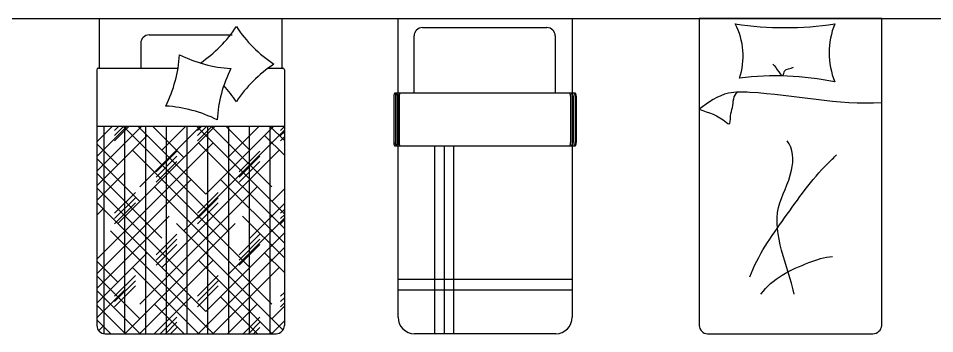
# Model space of a CAD drawing. Header units: inches. Extents: x 8.1 to 50.6, y 12.7 to 37.5.
# Drawn here: x 13.72 to 19.25, y 31.12 to 33.02 of the extents above; entities that cross this region are included whole.
import ezdxf

# ---------------------------------------------------------------- set-up
doc = ezdxf.new("R2010")
doc.units = ezdxf.units.IN
doc.header["$MEASUREMENT"] = 0
for name, color, linetype in [('02', 2, 'Continuous'), ('1', 1, 'Continuous'), ('4', 4, 'Continuous'), ('8', 8, 'Continuous')]:
    doc.layers.add(name, color=color, linetype=linetype)

msp = doc.modelspace()

# ---------------------------------------------------------------- hatches: boundary and pattern name
at = {"layer": '8'}
h = msp.add_hatch(dxfattribs=at)
h.set_pattern_fill('CORK', color=256, angle=90, style=0)
h.set_pattern_definition([(90, (115.61655, -9.40015), (-0.125, 8e-18), []), (225, (115.67905, -9.33765), (0.25, -0.25), [0.1767767, -0.1767767]), (225, (115.67905, -9.3064), (0.25, -0.25), [0.1767767, -0.1767767]), (225, (115.67905, -9.27515), (0.25, -0.25), [0.1767767, -0.1767767])])
h.paths.add_polyline_path([(15.3272, 32.3749), (14.1972, 32.3749), (14.1972, 31.1749, 0.414214), (14.2472, 31.1249), (15.2772, 31.1249, 0.414214), (15.3272, 31.1749)])
h = msp.add_hatch(dxfattribs=at)
h.set_pattern_fill('HOUND', color=256, angle=45, style=0)
h.set_pattern_definition([(45, (115.61655, -9.40015), (0.13258252, 0.22097087), [1, -0.5]), (135, (115.61655, -9.40015), (0.13258252, -0.22097087), [1, -0.5])])
h.paths.add_polyline_path([(15.3272, 32.3749), (14.1972, 32.3749), (14.1972, 31.1749, 0.414214), (14.2472, 31.1249), (15.2772, 31.1249, 0.414214), (15.3272, 31.1749)])

# ---------------------------------------------------------------- linework, layer by layer
at = {"layer": '02'}
for points in [[(16.2906, 32.2561), (16.2906, 31.1249)], [(17.0623, 31.4516), (16.0122, 31.4516)]]:
    msp.add_lwpolyline(points, dxfattribs=at)
at = {"layer": '1'}
msp.add_line((8.3869, 33.0249), (28.7131, 33.0249), dxfattribs=at)
at = {"layer": '4'}
for p, q in [((14.2122, 33.0249), (15.3122, 33.0249)), ((14.2122, 33.0249), (14.2122, 32.7249)), ((15.3122, 33.0249), (15.3122, 32.7249)), ((16.0122, 31.2249), (16.0122, 33.0249)), ((17.0622, 33.0249), (17.0623, 31.2249)), ((18.9274, 33.0249), (17.8274, 33.0249)), ((17.8274, 33.0249), (17.8274, 31.1749)), ((18.9274, 31.1749), (18.9274, 33.0249)), ((16.159, 32.9689), (16.9093, 32.9689)), ((14.5122, 32.9249), (15.0122, 32.9249)), ((16.109, 32.5744), (16.109, 32.9189)), ((16.9593, 32.9189), (16.9593, 32.5744)), ((14.4622, 32.8749), (14.4622, 32.7249)), ((14.1972, 32.7149), (14.1972, 31.1749)), ((14.2072, 32.7249), (14.6865, 32.7249)), ((15.23, 32.7249), (15.3172, 32.7249)), ((15.3272, 32.7149), (15.3272, 31.1749)), ((15.987, 32.5553), (15.987, 32.2777)), ((17.0807, 32.5744), (15.9922, 32.5744)), ((15.9961, 32.5553), (15.9961, 32.2777)), ((16.0078, 32.5553), (16.0078, 32.2777)), ((16.0186, 32.5553), (16.0186, 32.2777)), ((17.0521, 32.5553), (17.0521, 32.2777)), ((17.0627, 32.5553), (17.0627, 32.2777)), ((17.0673, 32.5553), (17.0673, 32.2777)), ((17.0797, 32.5553), (17.0797, 32.2777)), ((17.0858, 32.5553), (17.0858, 32.2777)), ((14.1972, 32.3749), (15.3272, 32.3749)), ((15.9922, 32.2561), (17.0807, 32.2561)), ((14.2472, 31.1249), (15.2772, 31.1249)), ((16.9623, 31.1249), (16.1122, 31.1249)), ((17.8774, 31.1249), (18.8736, 31.1249))]:
    msp.add_line(p, q, dxfattribs=at)
for points in [[(16.0122, 33.0249), (17.0622, 33.0249), (17.0622, 32.0249)], [(15.9922, 32.5744), (15.9918, 32.5739), (15.9915, 32.5733), (15.9911, 32.5728), (15.9908, 32.5722), (15.9905, 32.5716), (15.9902, 32.5711), (15.99, 32.5705), (15.9897, 32.5699), (15.9894, 32.5693), (15.9892, 32.5687), (15.989, 32.5681), (15.9887, 32.5675), (15.9885, 32.5669), (15.9883, 32.5663), (15.9882, 32.5656), (15.988, 32.565), (15.9878, 32.5644), (15.9877, 32.5637), (15.9876, 32.5631), (15.9875, 32.5625), (15.9874, 32.5618), (15.9873, 32.5612), (15.9872, 32.5605), (15.9871, 32.5599), (15.9871, 32.5592), (15.987, 32.5586), (15.987, 32.5579), (15.987, 32.5573), (15.987, 32.5566), (15.987, 32.556), (15.987, 32.5553)], [(16.0012, 32.5744), (16.0009, 32.5739), (16.0006, 32.5733), (16.0002, 32.5728), (15.9999, 32.5722), (15.9996, 32.5716), (15.9993, 32.5711), (15.9991, 32.5705), (15.9988, 32.5699), (15.9985, 32.5693), (15.9983, 32.5687), (15.9981, 32.5681), (15.9978, 32.5675), (15.9976, 32.5669), (15.9974, 32.5663), (15.9973, 32.5656), (15.9971, 32.565), (15.9969, 32.5644), (15.9968, 32.5637), (15.9967, 32.5631), (15.9965, 32.5625), (15.9964, 32.5618), (15.9964, 32.5612), (15.9963, 32.5605), (15.9962, 32.5599), (15.9962, 32.5592), (15.9961, 32.5586), (15.9961, 32.5579), (15.9961, 32.5573), (15.9961, 32.5566), (15.9961, 32.556), (15.9961, 32.5553)], [(16.0029, 32.5744), (16.0026, 32.5739), (16.0023, 32.5733), (16.0019, 32.5728), (16.0016, 32.5722), (16.0013, 32.5716), (16.001, 32.5711), (16.0007, 32.5705), (16.0005, 32.5699), (16.0002, 32.5693), (16, 32.5687), (15.9997, 32.5681), (15.9995, 32.5675), (15.9993, 32.5669), (15.9991, 32.5663), (15.9989, 32.5656), (16.0088, 32.565), (16.0086, 32.5644), (16.0085, 32.5637), (16.0084, 32.5631), (16.0082, 32.5625), (16.0081, 32.5618), (16.008, 32.5612), (16.008, 32.5605), (16.0079, 32.5599), (16.0078, 32.5592), (16.0078, 32.5586), (16.0078, 32.5579), (16.0078, 32.5573), (16.0078, 32.5566), (16.0078, 32.556), (16.0078, 32.5553)], [(16.0237, 32.5744), (16.0234, 32.5739), (16.023, 32.5733), (16.0227, 32.5728), (16.0224, 32.5722), (16.0221, 32.5716), (16.0218, 32.5711), (16.0215, 32.5705), (16.0213, 32.5699), (16.021, 32.5693), (16.0208, 32.5687), (16.0205, 32.5681), (16.0203, 32.5675), (16.0201, 32.5669), (16.0199, 32.5663), (16.0197, 32.5656), (16.0196, 32.565), (16.0194, 32.5644), (16.0193, 32.5637), (16.0191, 32.5631), (16.019, 32.5625), (16.0189, 32.5618), (16.0188, 32.5612), (16.0187, 32.5605), (16.0187, 32.5599), (16.0186, 32.5592), (16.0186, 32.5586), (16.0186, 32.5579), (16.0186, 32.5573), (16.0186, 32.5566), (16.0186, 32.556), (16.0186, 32.5553)], [(17.0521, 32.5553), (17.0522, 32.556), (17.0522, 32.5566), (17.0522, 32.5573), (17.0522, 32.5579), (17.0521, 32.5586), (17.0521, 32.5592), (17.0521, 32.5599), (17.052, 32.5605), (17.0519, 32.5612), (17.0518, 32.5618), (17.0517, 32.5625), (17.0516, 32.5631), (17.0515, 32.5637), (17.0513, 32.5644), (17.0512, 32.565), (17.051, 32.5656), (17.0508, 32.5663), (17.0506, 32.5669), (17.0504, 32.5675), (17.0502, 32.5681), (17.05, 32.5687), (17.0497, 32.5693), (17.0495, 32.5699), (17.0492, 32.5705), (17.0489, 32.5711), (17.0486, 32.5716), (17.0483, 32.5722), (17.048, 32.5728), (17.0477, 32.5733), (17.0474, 32.5739), (17.047, 32.5744)], [(17.0627, 32.5553), (17.0627, 32.556), (17.0627, 32.5566), (17.0627, 32.5573), (17.0627, 32.5579), (17.0627, 32.5586), (17.0626, 32.5592), (17.0626, 32.5599), (17.0625, 32.5605), (17.0624, 32.5612), (17.0623, 32.5618), (17.0622, 32.5625), (17.0621, 32.5631), (17.062, 32.5637), (17.0619, 32.5644), (17.0617, 32.565), (17.0615, 32.5656), (17.0613, 32.5663), (17.0612, 32.5669), (17.0609, 32.5675), (17.0607, 32.5681), (17.0605, 32.5687), (17.0603, 32.5693), (17.06, 32.5699), (17.0597, 32.5705), (17.0595, 32.5711), (17.0592, 32.5716), (17.0589, 32.5722), (17.0585, 32.5728), (17.0582, 32.5733), (17.0579, 32.5739), (17.0575, 32.5744)], [(17.0673, 32.5553), (17.0674, 32.556), (17.0674, 32.5566), (17.0674, 32.5573), (17.0674, 32.5579), (17.0673, 32.5586), (17.0673, 32.5592), (17.0673, 32.5599), (17.0672, 32.5605), (17.0671, 32.5612), (17.067, 32.5618), (17.0669, 32.5625), (17.0668, 32.5631), (17.0667, 32.5637), (17.0665, 32.5644), (17.0664, 32.565), (17.0662, 32.5656), (17.066, 32.5663), (17.0658, 32.5669), (17.0656, 32.5675), (17.0654, 32.5681), (17.0652, 32.5687), (17.0649, 32.5693), (17.0647, 32.5699), (17.0644, 32.5705), (17.0641, 32.5711), (17.0638, 32.5716), (17.0635, 32.5722), (17.0632, 32.5728), (17.0629, 32.5733), (17.0626, 32.5739), (17.0622, 32.5744)], [(17.0797, 32.5553), (17.0797, 32.556), (17.0797, 32.5566), (17.0797, 32.5573), (17.0797, 32.5579), (17.0797, 32.5586), (17.0796, 32.5592), (17.0796, 32.5599), (17.0795, 32.5605), (17.0795, 32.5612), (17.0794, 32.5618), (17.0793, 32.5625), (17.0791, 32.5631), (17.079, 32.5637), (17.0789, 32.5644), (17.0787, 32.565), (17.0785, 32.5656), (17.0784, 32.5663), (17.0782, 32.5669), (17.078, 32.5675), (17.0777, 32.5681), (17.0775, 32.5687), (17.0773, 32.5693), (17.077, 32.5699), (17.0767, 32.5705), (17.0765, 32.5711), (17.0762, 32.5716), (17.0759, 32.5722), (17.0756, 32.5728), (17.0752, 32.5733), (17.0749, 32.5739), (17.0746, 32.5744)], [(17.0858, 32.5553), (17.0859, 32.556), (17.0859, 32.5566), (17.0859, 32.5573), (17.0859, 32.5579), (17.0859, 32.5586), (17.0858, 32.5592), (17.0858, 32.5599), (17.0857, 32.5605), (17.0856, 32.5612), (17.0855, 32.5618), (17.0854, 32.5625), (17.0853, 32.5631), (17.0852, 32.5637), (17.085, 32.5644), (17.0849, 32.565), (17.0847, 32.5656), (17.0845, 32.5663), (17.0843, 32.5669), (17.0841, 32.5675), (17.0839, 32.5681), (17.0837, 32.5687), (17.0834, 32.5693), (17.0832, 32.5699), (17.0829, 32.5705), (17.0826, 32.5711), (17.0823, 32.5716), (17.082, 32.5722), (17.0817, 32.5728), (17.0814, 32.5733), (17.0811, 32.5739), (17.0807, 32.5744)], [(15.987, 32.2777), (15.987, 32.277), (15.9869, 32.2763), (15.9868, 32.2755), (15.9868, 32.2748), (15.9867, 32.274), (15.9867, 32.2733), (15.9867, 32.2726), (15.9868, 32.2718), (15.9868, 32.2711), (15.9869, 32.2703), (15.987, 32.2696), (15.9871, 32.2689), (15.9872, 32.2681), (15.9873, 32.2674), (15.9875, 32.2667), (15.9876, 32.266), (15.9878, 32.2653), (15.988, 32.2645), (15.9882, 32.2638), (15.9885, 32.2631), (15.9887, 32.2625), (15.989, 32.2618), (15.9893, 32.2611), (15.9896, 32.2604), (15.9899, 32.2598), (15.9903, 32.2591), (15.9906, 32.2585), (15.991, 32.2579), (15.9914, 32.2573), (15.9917, 32.2566), (15.9922, 32.2561)], [(15.9961, 32.2777), (15.996, 32.277), (15.996, 32.2763), (15.9959, 32.2755), (15.9959, 32.2748), (15.9958, 32.274), (15.9958, 32.2733), (15.9958, 32.2726), (15.9959, 32.2718), (15.9959, 32.2711), (15.996, 32.2703), (15.996, 32.2696), (15.9961, 32.2689), (15.9963, 32.2681), (15.9964, 32.2674), (15.9966, 32.2667), (15.9967, 32.266), (15.9969, 32.2653), (15.9971, 32.2645), (15.9973, 32.2638), (15.9976, 32.2631), (15.9978, 32.2625), (15.9981, 32.2618), (15.9984, 32.2611), (15.9987, 32.2604), (15.999, 32.2598), (15.9993, 32.2591), (15.9997, 32.2585), (16.0001, 32.2579), (16.0004, 32.2573), (16.0008, 32.2566), (16.0012, 32.2561)], [(16.0078, 32.2777), (16.0077, 32.277), (16.0077, 32.2763), (16.0076, 32.2755), (16.0075, 32.2748), (16.0075, 32.274), (16.0075, 32.2733), (16.0075, 32.2726), (16.0075, 32.2718), (16.0076, 32.2711), (16.0077, 32.2703), (16.0077, 32.2696), (16.0078, 32.2689), (16.008, 32.2681), (16.0081, 32.2674), (16.0082, 32.2667), (16.0084, 32.266), (16.0086, 32.2653), (16.0088, 32.2645), (15.999, 32.2638), (15.9993, 32.2631), (15.9995, 32.2625), (15.9998, 32.2618), (16.0001, 32.2611), (16.0004, 32.2604), (16.0007, 32.2598), (16.001, 32.2591), (16.0014, 32.2585), (16.0017, 32.2579), (16.0021, 32.2573), (16.0025, 32.2566), (16.0029, 32.2561)], [(16.0186, 32.2777), (16.0185, 32.277), (16.0184, 32.2763), (16.0184, 32.2755), (16.0183, 32.2748), (16.0183, 32.274), (16.0183, 32.2733), (16.0183, 32.2726), (16.0183, 32.2718), (16.0184, 32.2711), (16.0184, 32.2703), (16.0185, 32.2696), (16.0186, 32.2689), (16.0187, 32.2681), (16.0189, 32.2674), (16.019, 32.2667), (16.0192, 32.266), (16.0194, 32.2653), (16.0196, 32.2645), (16.0198, 32.2638), (16.02, 32.2631), (16.0203, 32.2625), (16.0206, 32.2618), (16.0209, 32.2611), (16.0212, 32.2604), (16.0215, 32.2598), (16.0218, 32.2591), (16.0222, 32.2585), (16.0225, 32.2579), (16.0229, 32.2573), (16.0233, 32.2566), (16.0237, 32.2561)], [(16.2314, 32.2561), (16.2314, 31.1249)], [(16.3463, 32.2561), (16.3463, 31.1249)], [(17.047, 32.2561), (17.0474, 32.2566), (17.0478, 32.2573), (17.0482, 32.2579), (17.0486, 32.2585), (17.0489, 32.2591), (17.0493, 32.2598), (17.0496, 32.2604), (17.0499, 32.2611), (17.0502, 32.2618), (17.0504, 32.2625), (17.0507, 32.2631), (17.0509, 32.2638), (17.0512, 32.2645), (17.0514, 32.2653), (17.0515, 32.266), (17.0517, 32.2667), (17.0519, 32.2674), (17.052, 32.2681), (17.0521, 32.2689), (17.0522, 32.2696), (17.0523, 32.2703), (17.0524, 32.2711), (17.0524, 32.2718), (17.0524, 32.2726), (17.0524, 32.2733), (17.0524, 32.274), (17.0524, 32.2748), (17.0524, 32.2755), (17.0523, 32.2763), (17.0522, 32.277), (17.0521, 32.2777)], [(17.0575, 32.2561), (17.0579, 32.2566), (17.0583, 32.2573), (17.0587, 32.2579), (17.0591, 32.2585), (17.0594, 32.2591), (17.0598, 32.2598), (17.0601, 32.2604), (17.0604, 32.2611), (17.0607, 32.2618), (17.061, 32.2625), (17.0612, 32.2631), (17.0615, 32.2638), (17.0617, 32.2645), (17.0619, 32.2653), (17.0621, 32.266), (17.0622, 32.2667), (17.0624, 32.2674), (17.0625, 32.2681), (17.0626, 32.2689), (17.0627, 32.2696), (17.0628, 32.2703), (17.0629, 32.2711), (17.0629, 32.2718), (17.063, 32.2726), (17.063, 32.2733), (17.063, 32.274), (17.0629, 32.2748), (17.0629, 32.2755), (17.0628, 32.2763), (17.0628, 32.277), (17.0627, 32.2777)], [(17.0622, 32.2561), (17.0626, 32.2566), (17.063, 32.2573), (17.0634, 32.2579), (17.0638, 32.2585), (17.0641, 32.2591), (17.0645, 32.2598), (17.0648, 32.2604), (17.0651, 32.2611), (17.0654, 32.2618), (17.0656, 32.2625), (17.0659, 32.2631), (17.0661, 32.2638), (17.0664, 32.2645), (17.0666, 32.2653), (17.0667, 32.266), (17.0669, 32.2667), (17.0671, 32.2674), (17.0672, 32.2681), (17.0673, 32.2689), (17.0674, 32.2696), (17.0675, 32.2703), (17.0676, 32.2711), (17.0676, 32.2718), (17.0676, 32.2726), (17.0676, 32.2733), (17.0676, 32.274), (17.0676, 32.2748), (17.0676, 32.2755), (17.0675, 32.2763), (17.0674, 32.277), (17.0673, 32.2777)], [(17.0746, 32.2561), (17.075, 32.2566), (17.0754, 32.2573), (17.0757, 32.2579), (17.0761, 32.2585), (17.0765, 32.2591), (17.0768, 32.2598), (17.0771, 32.2604), (17.0774, 32.2611), (17.0777, 32.2618), (17.078, 32.2625), (17.0782, 32.2631), (17.0785, 32.2638), (17.0787, 32.2645), (17.0789, 32.2653), (17.0791, 32.266), (17.0793, 32.2667), (17.0794, 32.2674), (17.0795, 32.2681), (17.0797, 32.2689), (17.0798, 32.2696), (17.0798, 32.2703), (17.0799, 32.2711), (17.0799, 32.2718), (17.08, 32.2726), (17.08, 32.2733), (17.08, 32.274), (17.08, 32.2748), (17.0799, 32.2755), (17.0798, 32.2763), (17.0798, 32.277), (17.0797, 32.2777)], [(17.0807, 32.2561), (17.0811, 32.2566), (17.0815, 32.2573), (17.0819, 32.2579), (17.0823, 32.2585), (17.0826, 32.2591), (17.083, 32.2598), (17.0833, 32.2604), (17.0836, 32.2611), (17.0839, 32.2618), (17.0841, 32.2625), (17.0844, 32.2631), (17.0846, 32.2638), (17.0849, 32.2645), (17.0851, 32.2653), (17.0853, 32.266), (17.0854, 32.2667), (17.0856, 32.2674), (17.0857, 32.2681), (17.0858, 32.2689), (17.0859, 32.2696), (17.086, 32.2703), (17.0861, 32.2711), (17.0861, 32.2718), (17.0861, 32.2726), (17.0862, 32.2733), (17.0861, 32.274), (17.0861, 32.2748), (17.0861, 32.2755), (17.086, 32.2763), (17.0859, 32.277), (17.0858, 32.2777)], [(17.0623, 31.388), (16.0122, 31.388)]]:
    msp.add_lwpolyline(points, dxfattribs=at)
for centre, radius, start, end in [((14.3649, 33.4223), 0.808, 304.3972, 326.4212), ((15.7112, 33.4223), 0.808, 213.5788, 236.4212), ((16.159, 32.9189), 0.05, 90, 180), ((16.9093, 32.9189), 0.05, 0, 90), ((17.6687, 32.7976), 0.4229, 341.5555, 27.3057), ((18.3445, 34.9591), 1.9902, 261.3303, 278.6697), ((19.068, 32.8166), 0.4582, 157.5469, 202.4531), ((14.5122, 32.8749), 0.05, 90, 180), ((13.8892, 32.8558), 0.808, 333.5788, 356.4212), ((15.0551, 33.529), 0.808, 243.5788, 266.4212), ((15.7112, 32.0759), 0.808, 123.5788, 146.4212), ((14.2072, 32.7149), 0.01, 90, 180), ((15.7283, 32.363), 0.808, 153.5788, 176.4212), ((15.3172, 32.7149), 0.01, 0, 90), ((18.2916, 30.955), 1.7232, 78.183, 97.3925), ((14.3649, 32.0759), 0.808, 33.5788, 42.3298), ((14.5623, 31.6899), 0.808, 63.5788, 86.4212), ((16.1122, 31.2249), 0.1, 180, 270), ((16.9623, 31.2249), 0.1, 270, 0), ((14.2472, 31.1749), 0.05, 180, 270), ((15.2772, 31.1749), 0.05, 270, 0), ((17.8774, 31.1749), 0.05, 180, 270), ((18.8742, 31.1783), 0.0534, 269.4234, 356.4027)]:
    msp.add_arc(centre, radius, start, end, dxfattribs=at)
for points, start_tangent, end_tangent in [([(18.27, 32.7497), (18.3326, 32.6829), (18.3409, 32.7059), (18.3952, 32.7309)], (0.776441, -0.63019), (0.859531, 0.511084)), ([(18.9274, 32.5151), (18.1318, 32.579), (18.0042, 32.5739), (17.8274, 32.477)], (-0.998477, -0.055172), (-0.792549, -0.609808)), ([(17.8274, 32.477), (17.9919, 32.3974), (18.0052, 32.3885), (18.0163, 32.4352), (18.0275, 32.4885), (18.0586, 32.58)], (0.944711, -0.327903), (0.852222, 0.523181)), ([(18.3993, 31.3639), (18.3054, 31.8851), (18.3836, 32.1093), (18.3576, 32.2865)], (-0.21715, 0.976138), (-0.636109, 0.771599)), ([(18.1332, 31.4681), (18.3419, 31.8226), (18.6028, 32.151), (18.655, 32.2031)], (0.33564, 0.94199), (0.676114, 0.736797)), ([(18.1992, 31.3626), (18.4886, 31.5533), (18.6302, 31.5902)], (0.567713, 0.823227), (0.999135, 0.041587))]:
    msp.add_spline(points, degree=3, dxfattribs=dict(at, start_tangent=start_tangent, end_tangent=end_tangent))

doc.saveas('drawing.dxf')
